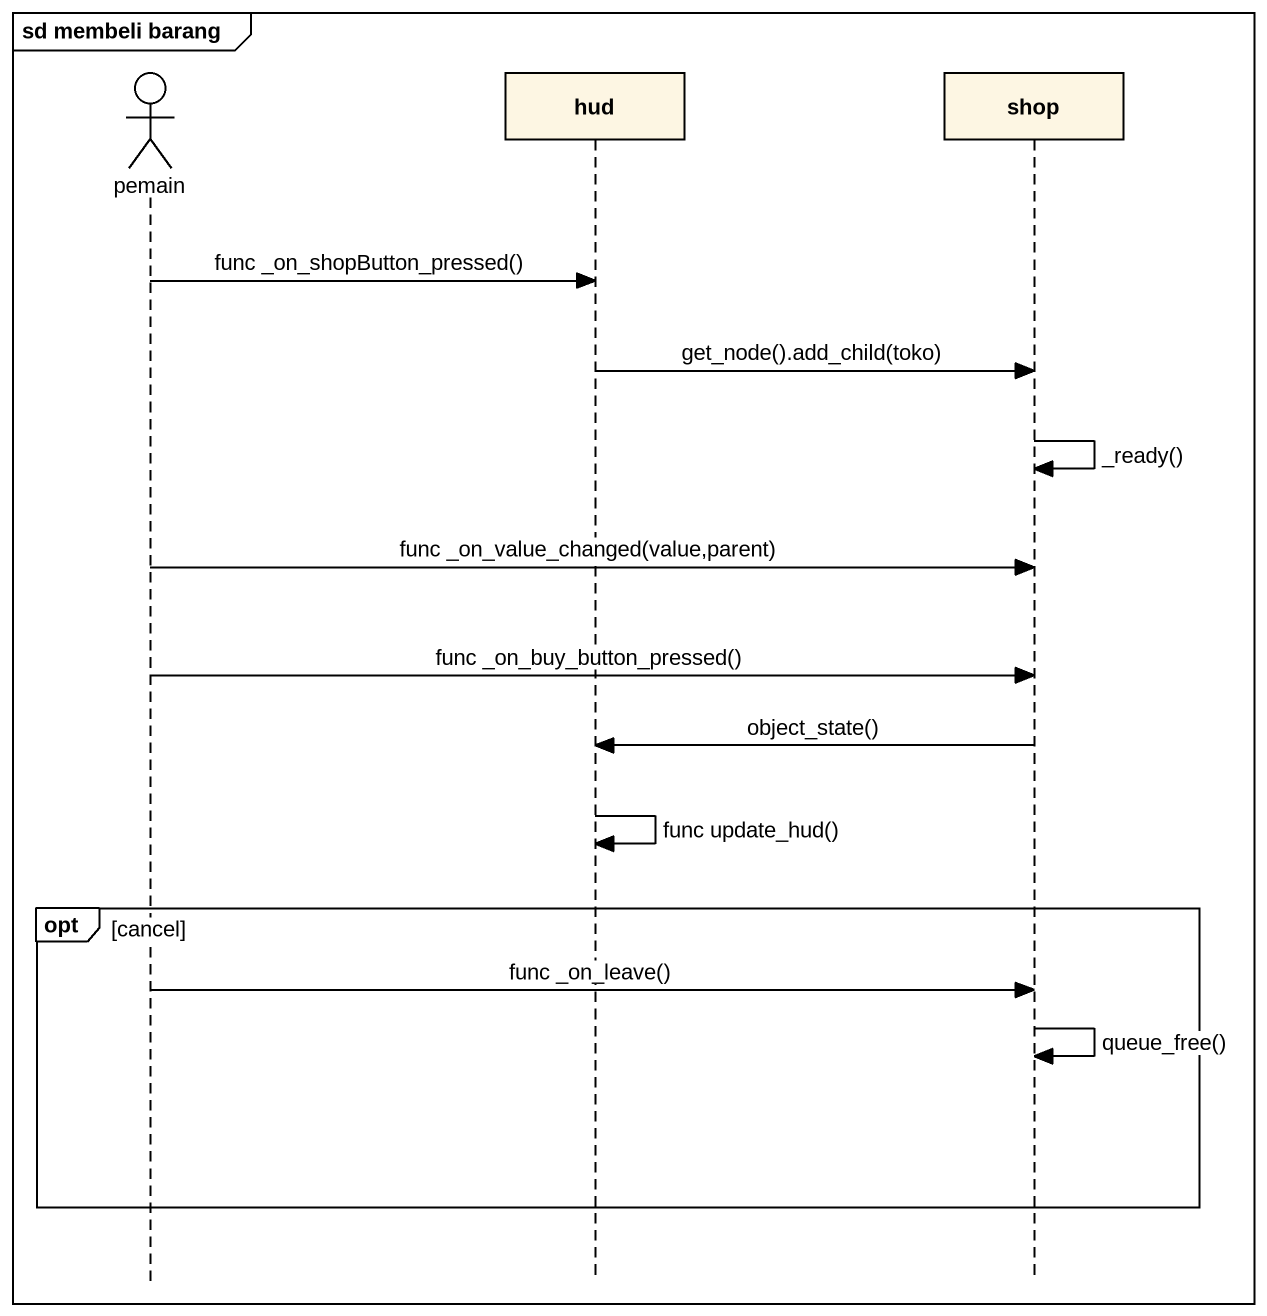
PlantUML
@startuml
mainframe sd membeli barang
hide footbox
actor pemain
participant hud
participant shop

pemain -> hud : func _on_shopButton_pressed()
hud -> shop : get_node().add_child(toko)
shop -> shop : _ready()
pemain -> shop : func _on_value_changed(value,parent)
pemain -> shop : func _on_buy_button_pressed()
shop -> hud : object_state()
hud -> hud : func update_hud()
opt cancel
  pemain -> shop : func _on_leave()
  shop -> shop : queue_free()
end
@enduml
